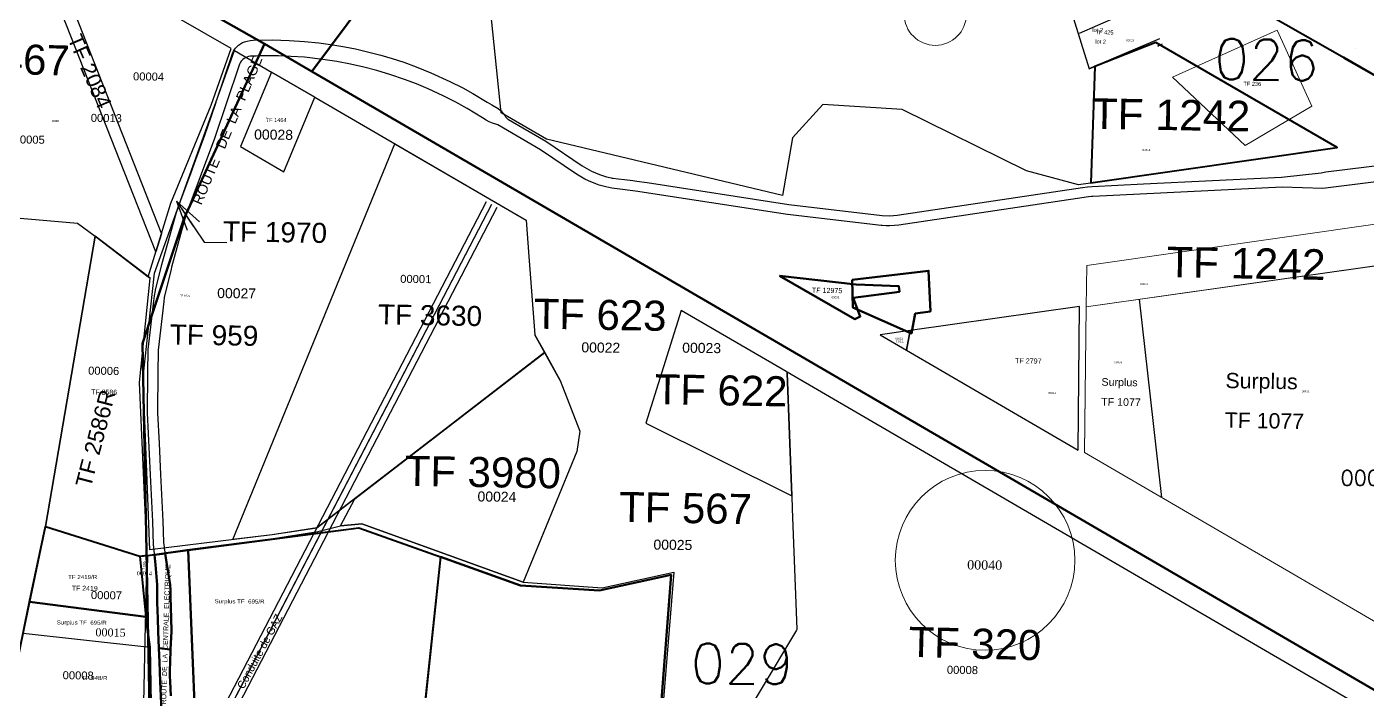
# Model space of a CAD drawing. Header units: metres. Extents: x 251686 to 255059, y 1627526 to 1631912.
# Drawn here: x 252652 to 253322, y 1629083 to 1629415 of the extents above; entities that cross this region are included whole.
import ezdxf
from ezdxf.enums import TextEntityAlignment as Align

# ---------------------------------------------------------------- set-up
doc = ezdxf.new("R2010")
doc.units = ezdxf.units.M
doc.header["$MEASUREMENT"] = 0
for name, color, linetype in [('A_revoir_niveau_0', 7, 'Continuous'), ('historique_numero_parcelle', 7, 'Continuous'), ('limites_parcelles', 7, 'Continuous'), ('limites_sections', 7, 'Continuous'), ('limites_tf', 7, 'Continuous'), ('numero_lot', 7, 'Continuous'), ('numero_parcelle', 7, 'Continuous')]:
    doc.layers.add(name, color=color, linetype=linetype)
for name, color, linetype, lineweight in [('CABA', 7, 'Continuous', 0), ('lotissement', 7, 'Continuous', 0), ('NICAD INACTIF', 2, 'Continuous', 13), ('Nom_rues', 7, 'Continuous', 0), ('Numero_TF', 7, 'Continuous', 0), ('Régularisation', 1, 'Continuous', 40), ('TITRE FONCIER', 7, 'Continuous', 0)]:
    doc.layers.add(name, color=color, linetype=linetype, lineweight=lineweight)
doc.styles.get("Standard").update_dxf_attribs({"font": 'txt.shx'})
doc.styles.add('Style-Arial', font='arial.ttf')
doc.styles.add('Style-FANCY', font='times.ttf')
doc.styles.add('Style-romanc', font='romanc.shx')
doc.styles.add('Style-STANDARD', font='STANDARD.shx')
doc.styles.add('Style-txt', font='txt.shx')
doc.linetypes.add('LIMITE2', pattern='A,0.00635,-0.00254,["„",Style-STANDARD,S=0.00254,R=0,X=-0.00254,Y=0],-0.00254,0.0254', length=0.03683)
doc.dimstyles.get("Standard").update_dxf_attribs({"dimtxt": 4, "dimasz": 0.9, "dimexe": 0.9, "dimexo": 0.3125, "dimgap": 0.45, "dimtad": 1, "dimzin": 3, "dimdsep": 46, "dimtxsty": 'Standard', "dimcen": 9e-06, "dimse1": 1, "dimse2": 1, "dimclrt": 6, "dimazin": 3, "dimtfac": 1, "dimtmove": 0, "dimatfit": 1, "dimtzin": 3})

# ---------------------------------------------------------------- blocks, each defined once
blk = doc.blocks.new('AcDbProxyEntity')
at = {"color": 7, "linetype": 'Continuous', "lineweight": 0, "flags": 128}
for points in [[(71378.52191, 49489.773756), (71378.518298, 49489.767717)], [(71378.52191, 49489.773756), (71378.520933, 49489.772977)], [(71378.52191, 49489.773756), (71378.521686, 49489.772527)]]:
    blk.add_lwpolyline(points, dxfattribs=at)
at = {"color": 7, "linetype": 'Continuous', "lineweight": 0, "style": 'Style-romanc'}
blk.add_text('49490', height=0.0015, rotation=59.114451, dxfattribs=at).set_placement((71378.516581, 49489.768744), align=Align.TOP_LEFT)
blk = doc.blocks.new('TerminatorOpen_0.5')
at = {"color": 0, "linetype": 'ByBlock', "lineweight": -2}
for q in [(-1, 0.25), (-1, 0), (-1, -0.25)]:
    blk.add_line((0, 0), q, dxfattribs=at)
blk = doc.blocks.new('*U131')
at = {"layer": 'NICAD INACTIF', "color": 2, "linetype": 'Continuous', "lineweight": 13}
for p, q in [((10.068071, -15.624367, 0.000021), (11.950095, -5.798738, 0.000021)), ((11.950095, -5.798738, 0.000021), (19.565211, -4.687966, 0.000021))]:
    blk.add_line(p, q, dxfattribs=at)
at = {"layer": 'NICAD INACTIF', "color": 2, "lineweight": 13}
blk.add_line((19.565211, -4.687966, 0.000021), (11.950095, -5.798738, 0.000021), dxfattribs=at)
at = {"layer": 'NICAD INACTIF', "color": 2, "lineweight": 13, "elevation": 0.000021, "flags": 128}
blk.add_lwpolyline([(19.565211, -4.687966), (18.611862, 15.62431), (-19.565268, 11.122084), (-19.26902, -2.700004), (10.068658, -15.621303), (11.949638, -5.801125)], dxfattribs=at)

msp = doc.modelspace()

# ---------------------------------------------------------------- linework, layer by layer
at = {"layer": 'A_revoir_niveau_0'}
for p, q in [((253196.158911, 1629419.466139), (253177.791812, 1629411.540625)), ((253217.177971, 1629405.409696), (253219.565739, 1629406.380347)), ((253217.177971, 1629405.409696), (253217.453338, 1629404.98799))]:
    msp.add_line(p, q, dxfattribs=at)
at = {"layer": 'A_revoir_niveau_0', "color": 1, "linetype": 'Continuous', "elevation": 1.457074, "flags": 128}
for points in [[(252719.228646, 1629073.712196), (252718.627185, 1629087.778985), (252718.418402, 1629093.050498), (252718.235218, 1629097.675685), (252717.949597, 1629104.59118), (252717.601872, 1629113.010387), (252717.428206, 1629119.40803), (252717.209552, 1629127.46299), (252717.087513, 1629136.26183), (252716.228291, 1629146.240364), (252715.791159, 1629151.316985), (252715.57628, 1629153.812476), (252715.36907, 1629156.218898), (252714.884798, 1629167.850435), (252713.87235, 1629191.18319), (252712.344218, 1629222.147567), (252712.433797, 1629241.944466), (252712.615997, 1629253.852428), (252715.426018, 1629277.857703), (252715.732667, 1629280.629929), (252716.346543, 1629283.27316), (252716.355385, 1629283.3093), (252719.502138, 1629296.170669), (252726.543805, 1629321.633909), (252729.134024, 1629328.835634), (252733.873453, 1629341.637317), (252736.431947, 1629348.548069), (252740.971326, 1629360.809396), (252740.978746, 1629360.829439), (252743.876361, 1629369.374451), (252746.555648, 1629377.27392), (252746.788261, 1629377.959745), (252754.781809, 1629401.527504), (252754.805316, 1629401.592068), (252755.34317, 1629402.752361), (252755.800196, 1629403.514165), (252756.35674, 1629404.277096), (252757.779062, 1629405.725715), (252758.765022, 1629406.451877), (252759.746515, 1629407.01292), (252760.719112, 1629407.437714), (252762.170551, 1629407.752383), (252763.62199, 1629408.067052), (252765.159054, 1629408.135626), (252774.815467, 1629408.303146), (252783.11413, 1629408.08448), (252790.69568, 1629407.590827), (252797.862753, 1629406.864287), (252804.997363, 1629405.887453), (252810.98667, 1629404.869426), (252816.249272, 1629403.823472), (252823.593182, 1629402.122639), (252828.876813, 1629400.721489), (252834.55789, 1629399.045183), (252840.358559, 1629397.147454), (252846.600474, 1629394.888936), (252853.931275, 1629391.939258), (252863.414074, 1629387.623316), (252869.904119, 1629384.3252), (252874.818468, 1629381.630813), (252882.105611, 1629377.304547), (252884.295612, 1629375.923346), (252887.527624, 1629374.037971), (252887.768647, 1629373.881379), (252888.958387, 1629372.871195), (252889.406742, 1629372.490506), (252890.290056, 1629371.399353), (252890.608893, 1629370.884549), (252890.811731, 1629370.557039), (252890.821827, 1629370.539764), (252891.196658, 1629369.976492), (252891.632705, 1629369.459155), (252892.086761, 1629369.026377), (252892.583643, 1629368.643531), (252892.606435, 1629368.623982), (252892.647153, 1629368.600304), (252894.724709, 1629367.392168), (252911.322504, 1629357.736201), (252929.543881, 1629345.430527), (252934.170676, 1629342.756666), (252938.12032, 1629341.092542), (252941.720653, 1629340.002031), (252944.027217, 1629339.49954), (252944.548049, 1629339.386075), (252945.06172, 1629339.321782), (252947.504601, 1629339.016019), (252950.704526, 1629338.617139), (252954.835737, 1629338.101156), (252956.905604, 1629337.841972), (252961.928337, 1629337.065843), (253032.838153, 1629326.108627), (253032.866525, 1629326.104243), (253079.492216, 1629320.659526), (253083.192302, 1629320.474737), (253086.864595, 1629320.847419), (253179.589704, 1629334.666297), (253179.604036, 1629334.668433), (253181.96475, 1629334.998226), (253184.369215, 1629335.199437), (253210.06952, 1629336.459647), (253279.009564, 1629339.84011), (253279.056029, 1629339.842389), (253298.742865, 1629341.99967), (253301.190183, 1629342.39377), (253343.128981, 1629347.57052)], [(253355.535708, 1629341.068717), (253302.30489, 1629334.516129), (253299.670352, 1629334.108977), (253279.375138, 1629334.852032), (253279.304435, 1629334.848565), (253184.647662, 1629330.207197), (253184.642511, 1629330.206909), (253184.020268, 1629330.167056), (253182.51989, 1629330.02914), (253181.414991, 1629329.889472), (253180.37648, 1629329.728672), (253087.742659, 1629315.925122), (253085.561964, 1629315.619588), (253083.321033, 1629315.476394), (253081.388636, 1629315.489933), (253079.373603, 1629315.639391), (253078.897629, 1629315.694984), (253032.194637, 1629321.149799), (252956.213932, 1629332.890172), (252956.191586, 1629332.892963), (252946.987043, 1629334.0426), (252944.383658, 1629334.367759), (252941.300552, 1629334.960909), (252938.039769, 1629335.846842), (252936.381082, 1629336.404433), (252932.744657, 1629337.897753), (252930.773355, 1629338.87493), (252926.648168, 1629341.352703), (252908.665443, 1629353.501435), (252908.62036, 1629353.527651), (252887.340244, 1629365.902416), (252886.914668, 1629366.096291), (252886.33371, 1629366.303999), (252885.735564, 1629366.455248), (252885.731229, 1629366.456124), (252884.736016, 1629366.713968), (252883.073603, 1629367.420912), (252881.564901, 1629368.28137), (252879.707679, 1629369.418364), (252871.966305, 1629374.107588), (252866.370217, 1629377.205171), (252860.089762, 1629380.407529), (252852.631027, 1629383.854548), (252846.73773, 1629386.318184), (252840.767903, 1629388.590103), (252833.911459, 1629390.932118), (252826.973784, 1629393.02126), (252820.487637, 1629394.727257), (252813.697518, 1629396.264326), (252806.857478, 1629397.561306), (252799.978717, 1629398.616223), (252790.821294, 1629399.639258), (252783.919449, 1629400.126224), (252777.725855, 1629400.357076), (252772.086621, 1629400.398296), (252769.850881, 1629400.370094), (252768.154357, 1629400.331809), (252766.646553, 1629400.285548), (252763.818211, 1629400.167682), (252763.691146, 1629400.162387), (252763.665588, 1629400.160167), (252762.805344, 1629400.02472), (252762.020013, 1629399.792717), (252761.591582, 1629399.618289), (252761.344154, 1629399.500671), (252760.864353, 1629399.233828), (252760.594122, 1629399.05867), (252759.999354, 1629398.598607), (252759.533652, 1629398.14986), (252759.1129, 1629397.653687), (252758.824657, 1629397.244847), (252758.459014, 1629396.603311), (252758.113083, 1629395.762214), (252745.699517, 1629359.183153), (252731.508085, 1629320.846868), (252724.335176, 1629294.888339), (252724.321533, 1629294.838966), (252724.079754, 1629293.844146), (252720.655748, 1629279.755837), (252720.425463, 1629277.766181), (252717.610319, 1629253.443443), (252717.433708, 1629241.913479), (252717.347285, 1629222.813897), (252717.342525, 1629222.25969), (252717.344588, 1629222.217954), (252718.104872, 1629206.834465), (252718.86765, 1629191.399944), (252719.880373, 1629168.060691), (252720.312672, 1629157.644651), (252720.323294, 1629157.388707), (252720.342875, 1629157.177424), (252720.417071, 1629156.376855), (252720.56816, 1629155.261697), (252720.605771, 1629155.034908), (252720.703749, 1629154.444115), (252721.108422, 1629152.003989), (252722.184658, 1629145.514432), (252723.667867, 1629136.519821), (252723.7547, 1629133.321), (252723.841533, 1629130.122178), (252724.075929, 1629119.580874), (252724.248642, 1629113.084045), (252723.866668, 1629103.945661), (252723.831474, 1629103.103679), (252723.414445, 1629093.249385), (252723.416942, 1629093.186346), (252723.518871, 1629090.612768), (252723.622604, 1629087.993285), (252723.622977, 1629087.984222), (252723.623297, 1629087.976152), (252723.926809, 1629080.823442)]]:
    msp.add_lwpolyline(points, dxfattribs=at)
at = {"layer": 'A_revoir_niveau_0', "color": 1, "lineweight": 53, "elevation": 1.457074, "flags": 128}
msp.add_lwpolyline([(252717.087513, 1629136.26183), (252717.209552, 1629127.46299), (252717.428206, 1629119.40803), (252717.601872, 1629113.010387), (252717.949597, 1629104.59118), (252723.866668, 1629103.945661), (252724.248642, 1629113.084045), (252724.075929, 1629119.580874), (252723.841533, 1629130.122178), (252723.7547, 1629133.321), (252723.667867, 1629136.519821), (252722.184658, 1629145.514432), (252721.108422, 1629152.003989), (252715.791159, 1629151.316985), (252716.228291, 1629146.240364), (252717.087513, 1629136.26183)], close=True, dxfattribs=at)
at = {"layer": 'A_revoir_niveau_0', "color": 5, "lineweight": 53, "elevation": 1.457074, "flags": 128}
msp.add_lwpolyline([(252723.926809, 1629080.823442), (252723.623297, 1629087.976152), (252723.622997, 1629087.983726), (252723.622591, 1629087.993284), (252723.622957, 1629087.984719), (252723.518871, 1629090.612768), (252723.416942, 1629093.186346), (252723.414445, 1629093.249385), (252723.831474, 1629103.103679), (252723.866668, 1629103.945661), (252717.949597, 1629104.59118), (252718.235218, 1629097.675685), (252718.418402, 1629093.050498), (252718.627185, 1629087.778985), (252718.627185, 1629087.778985), (252719.228646, 1629073.712196)], dxfattribs=at)
at = {"layer": 'CABA', "color": 1, "linetype": 'LIMITE2', "lineweight": 30}
for p, q in [((252881.481897, 1629327.484101), (252728.547174, 1629033.414194)), ((252884.143479, 1629326.099912), (252731.208756, 1629032.030005)), ((252884.143479, 1629326.099912), (252753.677411, 1629075.233767)), ((252886.805061, 1629324.715722), (252733.870339, 1629030.645816))]:
    msp.add_line(p, q, dxfattribs=at)
at = {"layer": 'limites_parcelles', "color": 7, "linetype": 'Continuous', "lineweight": 0}
for p, q in [((253276.742857, 1629413.195209), (253224.577091, 1629389.657675)), ((253260.800375, 1629355.697529), (253294.209338, 1629375.265129)), ((253181.333715, 1629275.148726), (253180.593448, 1629202.262731))]:
    msp.add_line(p, q, dxfattribs=at)
msp.add_3dface([(253276.742857, 1629413.195209), (253224.577091, 1629389.657675), (253260.800375, 1629355.697529), (253294.209338, 1629375.265129)], dxfattribs=at)
at = {"layer": 'limites_sections', "color": 112, "linetype": 'Continuous', "lineweight": 40, "flags": 128}
for points in [[(252399.356616, 1629947.880348), (252399.972203, 1630065.215659), (252450.61003, 1630145.344805), (252785.968318, 1629991.31478), (253052.295758, 1629847.292297), (253000.111276, 1629763.48946), (252919.318325, 1629642.675214), (252916.992415, 1629556.866458), (252794.477866, 1629392.616183), (252770.730849, 1629406.43238), (252527.008235, 1629543.961569), (252247.281979, 1629705.6787), (252399.356616, 1629947.880348)], [(251919.612683, 1629455.670577), (252081.425928, 1629801.736029), (252284.018128, 1629684.534125), (252527.008235, 1629543.961569), (252770.730849, 1629406.43238), (252730.690705, 1629319.388588), (252715.532147, 1629273.912915), (252709.800196, 1629256.717058), (252715.022823, 1628988.622184), (252674.257536, 1628915.953628), (252495.086357, 1628927.313682), (252429.920946, 1628946.766764), (252389.117958, 1628940.418995), (252306.553663, 1628962.878275), (252156.980404, 1629047.271017), (252178.396389, 1629141.09202), (252230.210237, 1629282.120645), (252157.354471, 1629307.562382), (251996.658236, 1629315.195618), (252037.721959, 1629398.928058), (251919.612683, 1629455.670577)], [(252770.730849, 1629406.43238), (252794.477866, 1629392.616183), (253348.989473, 1629069.997092), (253223.520558, 1628793.260409), (253144.884695, 1628828.891416), (253135.162614, 1628857.86651), (253072.399091, 1628896.214383), (252995.1058, 1628893.94587), (252900.638805, 1628882.226299), (252766.51681, 1628874.562186), (252710.023977, 1628836.275407), (252655.492526, 1628879.661683), (252674.257536, 1628915.953628), (252715.022823, 1628988.622184), (252709.800196, 1629256.717058), (252715.532147, 1629273.912915), (252730.690705, 1629319.388588), (252770.730849, 1629406.43238)]]:
    msp.add_lwpolyline(points, close=True, dxfattribs=at)
msp.add_lwpolyline([(253348.989473, 1629069.997092), (252794.477866, 1629392.616183), (252916.992415, 1629556.866458), (252919.318325, 1629642.675214), (253000.111276, 1629763.48946), (253052.3, 1629847.28), (253052.3, 1629847.28), (253140.065621, 1629837.233099), (253140.065621, 1629837.233099), (253235.595435, 1629794.865847), (253239.849412, 1629709.108544), (253258.480288, 1629694.077819), (253239.423108, 1629594.892945), (253296.433833, 1629591.041829), (253325.488232, 1629598.583625)], dxfattribs=at)
at = {"layer": 'limites_tf', "color": 5, "linetype": 'Continuous', "lineweight": 30}
for p, q in [((253217.989995, 1629408.811843), (253182.785043, 1629393.907957)), ((253207.788837, 1629278.829842), (253219.067663, 1629179.88885)), ((253091.577289, 1629253.401769), (253093.498448, 1629263.219821)), ((252732.574575, 1629153.446341), (252735.43169, 1629089.252507))]:
    msp.add_line(p, q, dxfattribs=at)
at = {"layer": 'limites_tf', "color": 5, "linetype": 'Continuous', "lineweight": 40}
for p, q in [((253310.150878, 1629399.379568), (253335.045887, 1629385.170915)), ((253372.400712, 1629363.628586), (253310.177389, 1629399.512127))]:
    msp.add_line(p, q, dxfattribs=at)
at = {"layer": 'limites_tf', "color": 1, "linetype": 'Continuous', "lineweight": 30}
for p, q in [((252774.332834, 1629392.297474), (252795.946348, 1629379.727628)), ((252740.698823, 1629307.33434), (252751.958895, 1629307.137421)), ((252918.506743, 1629238.376397), (252905.897959, 1629261.046918))]:
    msp.add_line(p, q, dxfattribs=at)
at = {"layer": 'limites_tf', "color": 5, "linetype": 'Continuous', "lineweight": 30, "flags": 128}
for points in [[(252938.12929, 1629566.970485), (253171.775807, 1629429.909369), (253182.794467, 1629393.918474), (253185.648305, 1629394.996731), (253183.508421, 1629336.859167), (253177.579929, 1629336.027498), (253151.626659, 1629342.992792), (253089.503072, 1629373.583235), (253049.856658, 1629376.143051), (253034.548224, 1629359.500712), (253029.575801, 1629330.698007), (252911.701643, 1629358.702317), (252888.986808, 1629371.911396), (252880.209141, 1629457.837732), (252934.046559, 1629543.161933), (252938.12929, 1629566.970485)], [(252723.941839, 1629326.748547), (252744.149806, 1629375.725611), (252744.170979, 1629375.785466), (252754.191845, 1629404.113785), (252642.784795, 1629467.893325), (252570.043372, 1629326.183785), (252677.377309, 1629316.868229), (252677.377309, 1629316.868229), (252686.073622, 1629310.354495), (252712.613321, 1629290.127759), (252723.941839, 1629326.748547)], [(252686.073622, 1629310.354495), (252661.30217, 1629165.484785), (252708.42875, 1629150.629848), (252712.105766, 1629151.163563), (252708.281073, 1629237.328591), (252713.627875, 1629289.42536), (252712.637219, 1629290.177824), (252686.073622, 1629310.354495)], [(252961.316442, 1629217.011162), (253034.283895, 1629180.67389), (253031.952811, 1629241.890644), (253031.93188, 1629242.440299), (253031.456444, 1629242.716922), (253031.456427, 1629242.716893), (252978.952539, 1629273.260855), (252961.316442, 1629217.011162)], [(253093.49877, 1629263.217548), (253093.497982, 1629263.217436), (253091.577888, 1629253.404831), (253091.578771, 1629253.404318), (253177.391547, 1629203.487123), (253178.119554, 1629275.166007), (253093.49877, 1629263.217548)], [(253036.824122, 1629114.222235), (253036.835291, 1629113.914911), (253036.686707, 1629113.667175), (252982.173333, 1629022.776772), (253054.730791, 1629031.730865), (253104.485877, 1629037.870987), (253334.687897, 1629066.279508), (253303.262943, 1629084.571788), (253031.93188, 1629242.440299), (253031.952853, 1629241.890645), (253034.28861, 1629180.67407), (253034.534692, 1629174.224648), (253036.824122, 1629114.222235)], [(252732.576341, 1629153.614435), (252772.483138, 1629158.777091), (252794.83097, 1629162.315578), (252808.817494, 1629165.789861), (252819.336521, 1629166.786082), (252900.069228, 1629137.639969), (252939.446482, 1629134.85101), (252975.387712, 1629142.613744), (252969.027925, 1629064.903068), (252978.211299, 1629019.835601), (252980.183069, 1629019.881023), (252974.241793, 1629011.721891), (252943.817639, 1628972.81227), (252896.892091, 1628972.215559), (252818.314838, 1628961.950263), (252748.013238, 1629024.907713), (252733.859257, 1629030.79429), (252736.346124, 1629065.084772), (252732.576341, 1629153.614435)], [(252732.566532, 1629153.627043), (252735.43169, 1629089.252507), (252736.346124, 1629065.084772), (252733.859257, 1629030.79429), (252714.474177, 1629038.947367), (252713.476552, 1629105.182643), (252708.42875, 1629150.629848), (252715.779012, 1629151.458053), (252732.566532, 1629153.627043)]]:
    msp.add_lwpolyline(points, close=True, dxfattribs=at)
at = {"layer": 'limites_tf', "color": 5, "linetype": 'Continuous', "lineweight": 30, "elevation": -0.000044, "flags": 128}
msp.add_lwpolyline([(252653.906666, 1629461.526153), (252662.151356, 1629456.806505), (252719.230382, 1629311.518201), (252716.439426, 1629302.496102), (252653.906666, 1629461.526153)], dxfattribs=at)
at = {"layer": 'limites_tf', "color": 5, "lineweight": 40, "flags": 128}
msp.add_lwpolyline([(253340.975503, 1629451.504365), (253360.838532, 1629443.171656), (253335.044977, 1629385.171451), (253289.667239, 1629411.070467), (253254.502027, 1629431.141906), (253340.975503, 1629451.504365)], close=True, dxfattribs=at)
at = {"layer": 'limites_tf', "color": 5, "linetype": 'Continuous', "lineweight": 30, "flags": 128}
for points in [[(252755.719132, 1629403.114599), (252774.332834, 1629392.297474), (252758.759931, 1629355.094087), (252780.363446, 1629342.524416), (252795.946348, 1629379.727628), (252901.528429, 1629318.302075), (252902.911156, 1629300.145121), (252905.897959, 1629261.046918), (252910.765941, 1629252.310463), (252796.905706, 1629164.647971), (252774.54232, 1629161.218483), (252713.541599, 1629153.703966), (252710.138031, 1629239.886655), (252715.739361, 1629291.956673), (252755.719132, 1629403.114599)], [(252835.955521, 1629356.454487), (252901.528429, 1629318.302075), (252902.911156, 1629300.145121), (252905.897959, 1629261.046918), (252910.786113, 1629252.320111), (252796.915879, 1629164.657794), (252796.915879, 1629164.657794), (252774.562492, 1629161.228131), (252754.878983, 1629158.911955), (252835.955521, 1629356.454487)], [(252795.2879, 1629162.744212), (252795.430651, 1629162.400338), (252773.082819, 1629158.861851), (252708.426761, 1629150.508123), (252661.299428, 1629165.36047), (252686.073622, 1629310.354495), (252713.622997, 1629289.332313)], [(252910.786113, 1629252.320111), (252918.542365, 1629238.312348), (252928.279823, 1629212.9182), (252926.762724, 1629202.803181), (252900.069228, 1629137.639969), (252819.336521, 1629166.786082), (252808.817494, 1629165.789861), (252815.833386, 1629179.219237), (252910.786113, 1629252.320111)]]:
    msp.add_lwpolyline(points, dxfattribs=at)
at = {"layer": 'limites_tf', "color": 5, "linetype": 'Continuous', "lineweight": 0, "flags": 128}
msp.add_lwpolyline([(253373.013067, 1629233.828488), (253373.470846, 1629234.023271), (253370.854036, 1629301.856926), (253329.027931, 1629295.949474), (253181.333179, 1629275.094968), (253180.593521, 1629202.269211), (253180.596293, 1629202.267602), (253336.136381, 1629111.79011), (253379.151539, 1629086.765464), (253374.69817, 1629202.207812), (253373.013067, 1629233.828488)], close=True, dxfattribs=at)
at = {"layer": 'limites_tf', "color": 51, "linetype": 'Continuous', "lineweight": 53, "flags": 128}
msp.add_lwpolyline([(253064.41787, 1629288.585774), (253102.595, 1629293.088), (253103.548349, 1629272.775725), (253095.933233, 1629271.664953), (253094.051209, 1629261.839324), (253064.714117, 1629274.763687), (253064.41787, 1629288.585774)], close=True, dxfattribs=at)
at = {"layer": 'limites_tf', "color": 5, "linetype": 'Continuous', "lineweight": 53, "flags": 128}
msp.add_lwpolyline([(253028.18, 1629290.47), (253066.4, 1629286.17), (253087.75, 1629285.41), (253088.02, 1629282.58), (253064.94, 1629279.54), (253068.5, 1629270.21), (253065.77, 1629268.92), (253028.18, 1629290.47)], close=True, dxfattribs=at)
at = {"layer": 'limites_tf', "color": 5, "linetype": 'Continuous', "lineweight": 40, "flags": 128}
for points in [[(252661.30217, 1629165.484785), (252708.42875, 1629150.629848), (252712.247197, 1629150.958765), (252732.134045, 1629153.692938), (252817.835494, 1629164.762533), (252858.272646, 1629150.391917), (252898.709671, 1629136.011301), (252938.100084, 1629133.414808), (252974.00295, 1629141.35309), (252968.023003, 1629063.612262), (252977.426508, 1629018.590212), (252943.648228, 1628974.492291), (252897.730579, 1628973.380729), (252838.855311, 1628964.869284), (252818.259133, 1628961.861091), (252748.026676, 1629024.81096), (252725.840095, 1629034.22722), (252707.081109, 1629042.184536), (252641.537648, 1629070.006223), (252650.248685, 1629112.099812), (252653.405759, 1629127.715507), (252661.30217, 1629165.484785)], [(252858.68292, 1629150.231837), (252838.855311, 1628964.869284), (252897.730579, 1628973.380729), (252943.648228, 1628974.492291), (252977.426508, 1629018.590212), (252968.023003, 1629063.612262), (252974.00295, 1629141.35309), (252938.100084, 1629133.414808), (252898.709671, 1629136.011301), (252858.68292, 1629150.231837)]]:
    msp.add_lwpolyline(points, close=True, dxfattribs=at)
at = {"layer": 'limites_tf', "color": 7, "linetype": 'Continuous', "lineweight": 40, "flags": 128}
for points, elevation in [([(252661.30217, 1629165.484785), (252708.42875, 1629150.629848), (252712.104501, 1629151.104666), (252711.444574, 1629120.383602), (252653.405759, 1629127.715507), (252661.30217, 1629165.484785)], 0.000003), ([(252736.346124, 1629065.084772), (252732.576341, 1629153.614435), (252817.835494, 1629164.762533), (252858.68292, 1629150.231837), (252839.013087, 1628964.651696), (252818.273012, 1628961.834146), (252748.013238, 1629024.907713), (252733.870339, 1629030.645816), (252736.346124, 1629065.084772)], -0.000025), ([(252712.247197, 1629150.958765), (252732.576341, 1629153.614435), (252736.346124, 1629065.084772), (252733.859257, 1629030.79429), (252714.596614, 1629039.303302), (252713.474376, 1629105.202237), (252711.444574, 1629120.383602), (252712.247197, 1629150.958765)], 0.000001)]:
    msp.add_lwpolyline(points, close=True, dxfattribs=dict(at, elevation=elevation))
at = {"layer": 'limites_tf', "color": 1, "linetype": 'Continuous', "lineweight": 30, "flags": 128}
msp.add_lwpolyline([(252707.081109, 1629042.184536), (252710.452239, 1629077.416717), (252711.195105, 1629108.770305), (252712.104501, 1629151.104666)], dxfattribs=at)
at = {"layer": 'limites_tf', "color": 7, "linetype": 'Continuous', "lineweight": 40, "extrusion": (-1.22336e-09, -9.684e-09, 1), "elevation": -0.016085, "flags": 128}
msp.add_lwpolyline([(252650.248685, 1629112.099812), (252653.405759, 1629127.715507), (252711.444574, 1629120.383602), (252713.476552, 1629105.182643), (252714.596614, 1629039.303302), (252641.504027, 1629069.924305), (252650.248685, 1629112.099812)], close=True, dxfattribs=at)
at = {"layer": 'limites_tf', "color": 5, "linetype": 'Continuous', "lineweight": 30}
for points in [[(253216.159562, 1629407.03547), (253306.771131, 1629354.55912), (253183.641365, 1629336.907661), (253185.780365, 1629394.994432)], [(252758.759931, 1629355.094087), (252780.363446, 1629342.524416), (252795.946348, 1629379.727628), (252774.332834, 1629392.297474)], [(253093.497982, 1629263.217436), (253078.378964, 1629261.08263), (253091.577888, 1629253.404831)], [(252708.42875, 1629150.629848), (252661.30217, 1629165.484785), (252650.248685, 1629112.099812), (252713.474376, 1629105.202237)]]:
    msp.add_3dface(points, dxfattribs=at)
at = {"layer": 'limites_tf', "color": 5, "lineweight": 40}
msp.add_3dface([(253185.780365, 1629394.994432), (253183.641365, 1629336.907661), (253306.771131, 1629354.55912), (253216.159562, 1629407.03547)], dxfattribs=at)
at = {"layer": 'limites_tf', "color": 5, "linetype": 'Continuous', "lineweight": 0}
for points in [[(253330.399282, 1629316.939667), (253328.978376, 1629296.021467), (253181.333715, 1629275.148726), (253181.691952, 1629295.729769)], [(253181.691952, 1629295.729769), (253181.333715, 1629275.148726), (253328.978376, 1629296.021467), (253330.399282, 1629316.939667)], [(253330.399282, 1629316.939667), (253328.978376, 1629296.021467), (253181.333715, 1629275.148726), (253181.691952, 1629295.729769)]]:
    msp.add_3dface(points, dxfattribs=at)
at = {"layer": 'limites_tf', "color": 5, "linetype": 'Continuous', "lineweight": 40}
msp.add_3dface([(252708.42875, 1629150.629848), (252711.444574, 1629120.383602), (252653.405759, 1629127.715507), (252661.30217, 1629165.484785)], dxfattribs=at)
at = {"layer": 'lotissement', "color": 1, "lineweight": 13}
msp.add_circle((253105.969459, 1629421.107092), 15.510127, dxfattribs=at)
at = {"layer": 'Régularisation', "color": 10, "linetype": 'Continuous', "lineweight": 13}
msp.add_circle((253130.876994, 1629148.520732), 44.875248, dxfattribs=at)

# ---------------------------------------------------------------- block references
at = {"layer": 'limites_tf', "color": 1, "linetype": 'Continuous', "lineweight": 30, "xscale": 15, "yscale": 15, "zscale": 15, "rotation": 124.291142}
msp.add_blockref('TerminatorOpen_0.5', (252726.735106, 1629327.811184), dxfattribs=at)
at = {"layer": 'lotissement', "color": 7, "linetype": 'Continuous', "lineweight": 0, "xscale": 1.016, "yscale": 1.016, "zscale": 1.016, "rotation": 359.0028}
msp.add_blockref('AcDbProxyEntity', (179931.496675, 1580392.12775), dxfattribs=at)
at = {"layer": 'NICAD INACTIF', "color": 2, "lineweight": 13}
msp.add_blockref('*U131', (253083.983138, 1629277.46369, -0.000021), dxfattribs=at)

# ---------------------------------------------------------------- texts
at = {"layer": 'CABA', "color": 7, "linetype": 'Continuous', "lineweight": 30, "insert": (252768.401742, 1629102.998504), "char_height": 4.000002, "attachment_point": 5, "rotation": 61.767010484, "line_spacing_factor": 0.6, "style": 'Style-FANCY'}
msp.add_mtext('\\FFANCY;Conduite de GAZ', dxfattribs=at)
at = {"layer": 'historique_numero_parcelle', "color": 7, "lineweight": 13, "style": 'Style-txt'}
msp.add_text('00010', height=7.62, rotation=0.0028, dxfattribs=at).set_placement((253324.870654, 1629189.651166), align=Align.MIDDLE_CENTER)
at = {"layer": 'historique_numero_parcelle', "color": 7, "linetype": 'Continuous', "lineweight": 13, "insert": (252664.517554, 1629368.364682), "char_height": 1, "attachment_point": 1, "rotation": 359.232499864, "line_spacing_factor": 0.6}
msp.add_mtext('\\fArial|b0|i0|c00|p39;00001', dxfattribs=at)
at = {"layer": 'limites_parcelles', "color": 1, "linetype": 'Continuous', "lineweight": 13, "style": 'Style-Arial'}
msp.add_text('TF 1970', height=1, rotation=359, dxfattribs=at).set_placement((252728.451771, 1629281.12945, -0.015041), align=Align.TOP_LEFT)
at = {"layer": 'limites_sections', "color": 92, "lineweight": 30, "style": 'Style-txt'}
msp.add_text('026', height=20.32, rotation=359.0028, dxfattribs=at).set_placement((253271.494973, 1629398.419749), align=Align.MIDDLE_CENTER)
at = {"layer": 'limites_sections', "color": 3, "lineweight": 30, "style": 'Style-txt'}
msp.add_text('029', height=19.99996, rotation=359.3742, dxfattribs=at).set_placement((253009.484962, 1629096.810434), align=Align.MIDDLE_CENTER)
at = {"layer": 'limites_tf', "color": 5, "linetype": 'Continuous', "lineweight": 30, "style": 'Style-Arial'}
for s, p in [('TF 2586', (252684.132829, 1629233.830054)), ('TF 2419', (252674.461831, 1629135.888183))]:
    msp.add_text(s, height=2.5, rotation=359.2781, dxfattribs=at).set_placement(p, align=Align.TOP_LEFT)
at = {"layer": 'Nom_rues', "color": 7, "linetype": 'Continuous', "lineweight": 0, "style": 'Style-Arial'}
msp.add_text('ROUTE  DE  LA  CENTRALE  ELECTRIQUE', height=2.5, rotation=88.254526, dxfattribs=at).set_placement((252721.574807, 1629076.554318))
at = {"layer": 'numero_lot', "color": 7, "linetype": 'Continuous', "lineweight": 0, "style": 'Style-Arial'}
msp.add_text('T.N.I.', height=1.27, rotation=359.0028, dxfattribs=at).set_placement((253085.921494, 1629258.416861), align=Align.TOP_LEFT)
at = {"layer": 'numero_lot', "color": 7, "linetype": 'Continuous', "lineweight": 0, "char_height": 2, "attachment_point": 1, "line_spacing_factor": 0.6, "style": 'Style-Arial'}
for insert, rotation in [((253184.513567, 1629414.31486), 359.479976463), ((253185.980611, 1629408.528237), 359.002774366)]:
    msp.add_mtext('lot 2', dxfattribs=dict(at, insert=insert, rotation=rotation))
at = {"layer": 'numero_parcelle', "color": 5, "char_height": 1, "attachment_point": 1, "rotation": 0.002807493, "line_spacing_factor": 0.6, "style": 'Style-txt'}
for s, insert in [('\\fArial|b0|i0|c00|p39;00015', (253201.380888, 1629408.635616)), ('\\fArial|b0|i0|c00|p39;00014', (253209.521982, 1629353.880345)), ('\\fArial|b0|i0|c00|p39;00013', (253208.364763, 1629286.99212)), ('\\fArial|b0|i0|c00|p39;00032', (253054.129152, 1629280.316622)), ('\\fArial|b0|i0|c00|p39;00012', (253085.995945, 1629259.728294)), ('\\fArial|b0|i0|c00|p39;00453', (253195.445261, 1629247.927644)), ('\\fArial|b0|i0|c00|p39;00011', (253162.343778, 1629232.537409)), ('\\fArial|b0|i0|c00|p39;00401', (253289.099497, 1629233.412523))]:
    msp.add_mtext(s, dxfattribs=dict(at, insert=insert))
at = {"layer": 'numero_parcelle', "color": 5, "lineweight": 0, "attachment_point": 1, "rotation": 359.232499864, "line_spacing_factor": 0.6}
for s, insert, char_height in [('\\fArial|b0|i0|c00|p39;00004', (252705.105359, 1629392.156042), 4), ('\\fArial|b0|i0|c00|p39;00013', (252683.988092, 1629371.441196), 4), ('\\fArial|b0|i0|c00|p39;00005', (252645.453325, 1629360.669886), 4), ('\\fArial|b0|i0|c00|p39;00028', (252765.628853, 1629363.656167), 5), ('\\fArial|b0|i0|c00|p39;00001', (252838.621136, 1629291.077491), 4), ('\\fArial|b0|i0|c00|p39;00027', (252747.171574, 1629284.479121), 5), ('\\fArial|b0|i0|c00|p39;00022', (252929.145814, 1629257.368747), 5), ('\\fArial|b0|i0|c00|p39;00023', (252979.549841, 1629257.183589), 5), ('\\fArial|b0|i0|c00|p39;00006', (252682.662732, 1629245.241217), 4), ('\\fArial|b0|i0|c00|p39;00024', (252877.255015, 1629182.931228), 5), ('\\fArial|b0|i0|c00|p39;00025', (252965.178023, 1629158.888676), 5), ('\\fTimes New Roman|b0|i0|c00|p23;00040', (253121.952199, 1629148.640294, 0.000001), 4.633729), ('\\fTimes New Roman|b0|i0|c00|p23;00014', (252706.930296, 1629143.051134), 2), ('\\fArial|b0|i0|c00|p39;00007', (252684.07135, 1629133.199692), 4), ('\\fArial|b0|i0|c00|p39;00029', (252720.860298, 1629121.142506), 1), ('\\fTimes New Roman|b0|i0|c00|p23;00015', (252686.310596, 1629114.606355), 4), ('\\fArial|b0|i0|c00|p39;00008', (252669.928409, 1629093.178454), 4), ('\\fArial|b0|i0|c00|p39;00008', (253111.811687, 1629095.905439), 4)]:
    msp.add_mtext(s, dxfattribs=dict(at, insert=insert, char_height=char_height))
at = {"layer": 'numero_tf', "color": 4, "linetype": 'Continuous', "lineweight": 30, "style": 'Style-Arial'}
for s, height, rotation, p in [('TF 467', 14.999989, 358.473284, (252606.921331, 1629392.259218)), ('TF 2084', 7.499995, 293.473284, (252672.238029, 1629409.065663))]:
    msp.add_text(s, height=height, rotation=rotation, dxfattribs=at).set_placement(p)
at = {"layer": 'numero_tf', "color": 4, "linetype": 'Continuous', "lineweight": 0, "style": 'Style-Arial'}
for s, height, rotation, p in [('ROUTE   DE  LA  PLAGE', 5, 67.286384, (252739.18817, 1629325.56056)), ('TF 236', 2, 359.48, (253259.965209, 1629385.435634)), ('TF 1242', 15.24, 359.0028, (253183.955378, 1629363.980616)), ('TF 1464', 2, 358.9981, (252771.365888, 1629367.437364)), ('TF 1242', 15.24, 359.0028, (253221.600397, 1629289.864332)), ('TF 623', 15, 358.9981, (252905.159018, 1629264.196469)), ('TF 622', 15, 358.9981, (252965.619536, 1629226.481432)), ('TF 3980', 15, 358.9981, (252840.729639, 1629185.753615)), ('TF 567', 15, 358.9981, (252947.842492, 1629167.71792))]:
    msp.add_text(s, height=height, rotation=rotation, dxfattribs=at).set_placement(p)
for s, height, rotation, p in [('TF 12975', 2.54, 359.0028, (253044.35126, 1629284.678056)), ('TF 3630', 10, 358.9981, (252827.597211, 1629276.331548)), ('TF 959', 10, 358.9981, (252723.522275, 1629266.315732)), ('TF 2797', 2.54, 359.0028, (253145.884226, 1629249.464303))]:
    msp.add_text(s, height=height, rotation=rotation, dxfattribs=at).set_placement(p, align=Align.TOP_LEFT)
at = {"layer": 'numero_tf', "color": 7, "linetype": 'Continuous', "lineweight": 30, "style": 'Style-Arial'}
msp.add_text('TF 320', height=14.999989, rotation=358.473284, dxfattribs=at).set_placement((253092.416495, 1629100.362885))
at = {"layer": 'numero_tf', "color": 4, "linetype": 'Continuous', "lineweight": 0, "style": 'Style-Arial'}
for s, insert, char_height, attachment_point, rotation, line_spacing_factor in [('TF 1970', (252750.104069, 1629317.829688), 10, 1, 358.998074828, 0.6), ('Surplus\\P\\PTF 1077', (253188.826683, 1629225.781225), 3.81, 7, 359.002774366, 0.776524), ('Surplus\\P\\PTF 1077', (253250.58672, 1629214.683583), 7.62, 7, 359.002774366, 0.776524)]:
    msp.add_mtext(s, dxfattribs=dict(at, insert=insert, char_height=char_height, attachment_point=attachment_point, rotation=rotation, line_spacing_factor=line_spacing_factor))
at = {"layer": 'numero_tf', "color": 4, "linetype": 'Continuous', "lineweight": 30, "insert": (252682.46556, 1629210.380514), "char_height": 8, "attachment_point": 2, "rotation": 75.386579128, "line_spacing_factor": 0.72, "style": 'Style-Arial'}
msp.add_mtext('TF 2586R', dxfattribs=at)
at = {"layer": 'numero_tf', "color": 7, "linetype": 'Continuous', "lineweight": 0, "insert": (252710.620274, 1629145.903417), "char_height": 1.249002, "attachment_point": 5, "rotation": 85.199701461, "line_spacing_factor": 0.6, "style": 'Style-FANCY'}
msp.add_mtext('\\FFANCY;T 695', dxfattribs=at)
at = {"layer": 'numero_tf', "color": 7, "linetype": 'Continuous', "lineweight": 13, "char_height": 1.999998, "attachment_point": 5, "rotation": 359.626715439, "line_spacing_factor": 0.6, "style": 'Style-FANCY'}
for s, insert in [('\\FFANCY;\\H1x;\\W1.15;TF 2419/R', (252679.91786, 1629140.196434)), ('\\FFANCY;\\H1x;\\W1.15;Surplus TF  695/R', (252758.306559, 1629127.705762)), ('\\FFANCY;\\H1x;\\W1.15;Surplus TF  695/R', (252679.43045, 1629117.128055)), ('\\FFANCY;\\H1x;\\W1.15;TF 948/R', (252685.913552, 1629089.75199))]:
    msp.add_mtext(s, dxfattribs=dict(at, insert=insert))
at = {"layer": 'TITRE FONCIER', "color": 2, "linetype": 'Continuous', "lineweight": 0, "style": 'Style-Arial'}
msp.add_text('TF 425 ', height=2.032, rotation=359.0028, dxfattribs=at).set_placement((253186.026379, 1629411.157638))

# ---------------------------------------------------------------- leaders
at = {"layer": 'limites_tf', "color": 1, "linetype": 'Continuous', "lineweight": 30}
msp.add_leader([(252726.735106, 1629327.811184), (252740.698823, 1629307.33434)], dimstyle='Standard', override={"dimtxt": 15, "dimasz": 15, "dimgap": 7.5, "dimtad": 1, "dimtxsty": 'Style-Arial', "dimldrblk": 'TerminatorOpen_0.5'}, dxfattribs=at)

doc.saveas('drawing.dxf')
